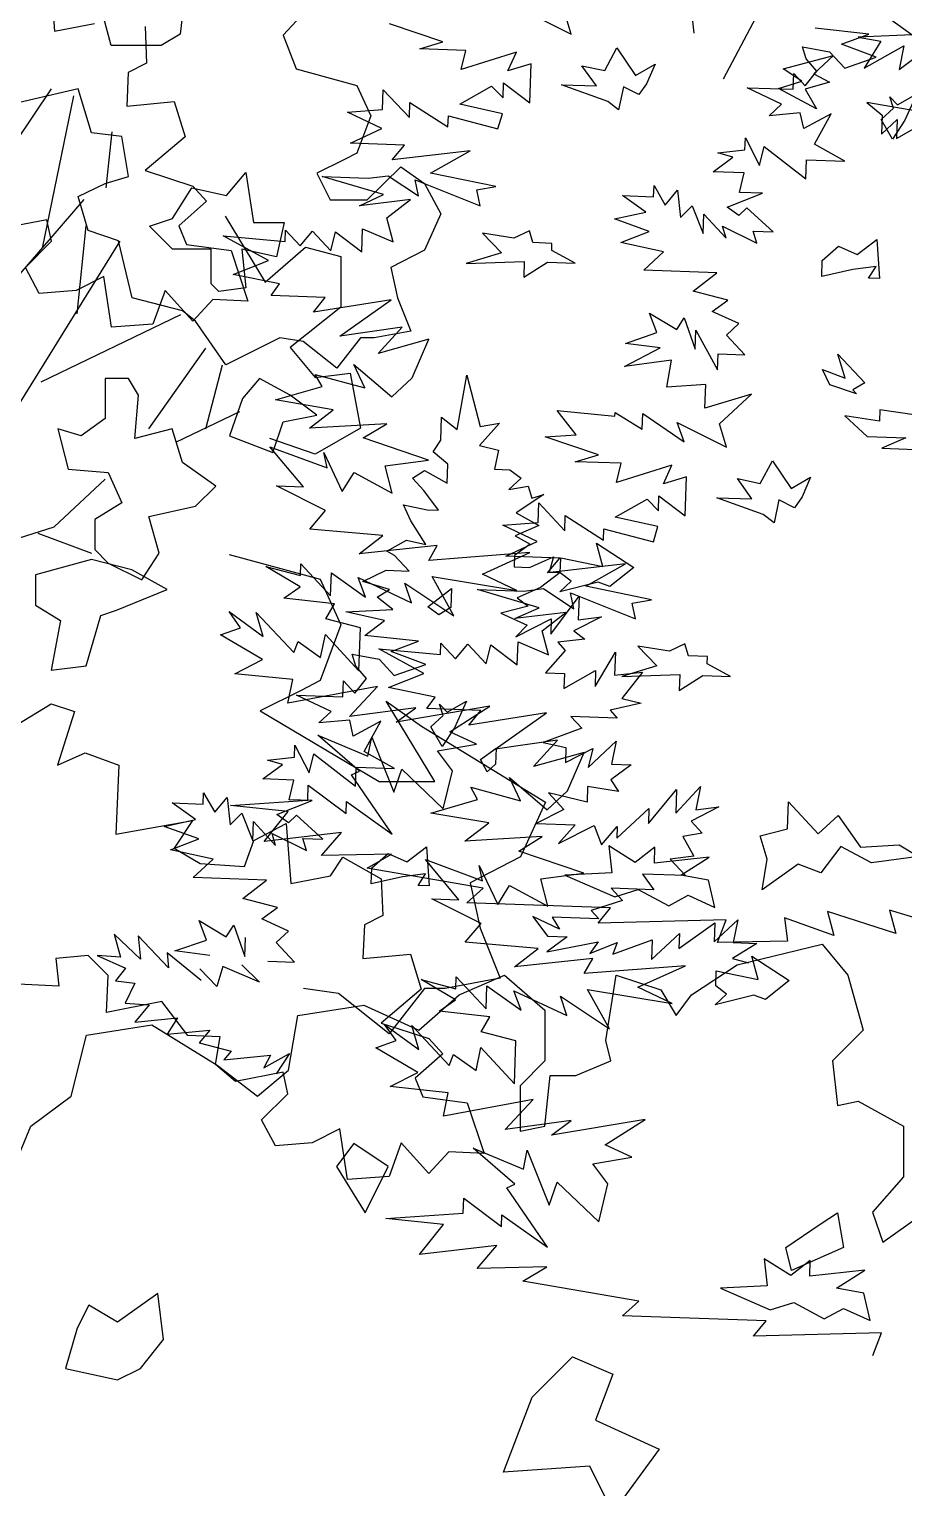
# Model space of a CAD drawing. Header units: inches. Extents: x -11 to 128, y 7 to 56.
# Drawn here: x 39.4204 to 39.6902, y 23.2739 to 23.7239 of the extents above; entities that cross this region are included whole.
import ezdxf

# ---------------------------------------------------------------- set-up
doc = ezdxf.new("R2010")
doc.units = ezdxf.units.IN
doc.header["$MEASUREMENT"] = 0
doc.layers.add('CAY', color=94, linetype='Continuous')
doc.layers.add('CAY-3', color=61, linetype='Continuous')
picture_1 = doc.add_image_def('image1.jpg', size_in_pixel=(1680, 1093))

# ---------------------------------------------------------------- blocks, each defined once
blk = doc.blocks.new('A$C76451831')
at = {"layer": 'CAY'}
for p, q in [((2471.8, 2031.9), (2478.5, 2069.3)), ((2478.5, 2069.3), (2487.7, 2034.1)), ((2460.6, 2024.6), (2461.2, 2040.4)), ((2461.2, 2040.4), (2471.8, 2031.9)), ((2500.9, 2036.3), (2487.3, 2020.9)), ((2487.7, 2034.1), (2500.9, 2036.3)), ((2455.4, 2016.6), (2460.6, 2024.6)), ((2465.5, 2008.1), (2455.4, 2016.6)), ((2487.3, 2020.9), (2500.3, 2017.8)), ((2500.3, 2017.8), (2497.6, 2004.7)), ((2465, 1995), (2465.5, 2008.1)), ((2497.6, 2004.7), (2508, 2004.3)), ((2441.2, 1998.5), (2449.5, 2003.7)), ((2449, 1990.1), (2441.2, 1998.5)), ((2449.5, 2003.7), (2465, 1995)), ((2515.9, 1998.6), (2507.5, 1990.8)), ((2508, 2004.3), (2515.9, 1998.6)), ((2459, 1976.6), (2449, 1990.1)), ((2507.5, 1990.8), (2520.7, 1993)), ((2531.4, 1987.2), (2512.4, 1974.7)), ((2520.7, 1993), (2523.1, 1984.8)), ((2523.1, 1984.8), (2531.4, 1987.2)), ((2435.1, 1980.1), (2451.3, 1976.8)), ((2440.1, 1969.1), (2435.1, 1980.1)), ((2451.3, 1976.8), (2459, 1976.6)), ((2512.4, 1974.7), (2527.9, 1966)), ((2450.4, 1952.9), (2440.1, 1969.1)), ((2527.9, 1966), (2511.8, 1958.9)), ((2423.5, 1948.4), (2437, 1956)), ((2437, 1956), (2450.4, 1952.9)), ((2511.8, 1958.9), (2522, 1953.1)), ((2428.9, 1945.4), (2423.5, 1948.4)), ((2438.9, 1934.7), (2428.9, 1945.4)), ((2511.3, 1945.3), (2511.1, 1937.6)), ((2522, 1953.1), (2511.3, 1945.3)), ((2407, 1927.6), (2423.1, 1935.2)), ((2423.1, 1935.2), (2438.9, 1934.7)), ((2511.1, 1937.6), (2521.5, 1937.2)), ((2521.5, 1937.2), (2538.1, 1944.4)), ((2538.1, 1944.4), (2535, 1934)), ((2425.3, 1922), (2407, 1927.6)), ((2542.7, 1933.8), (2529.2, 1923.4)), ((2535, 1934), (2542.7, 1933.8)), ((2417, 1916.8), (2425.3, 1922)), ((2427.6, 1908.3), (2417, 1916.8)), ((2529.2, 1923.4), (2513.1, 1916.2)), ((2513.1, 1916.2), (2520.6, 1910.5)), ((2536.2, 1891.4), (2555.7, 1917.4)), ((2555.7, 1917.4), (2555.1, 1901.1)), ((2395.4, 1906.7), (2427.6, 1908.3)), ((2421.9, 1900.8), (2395.4, 1906.7)), ((2520.6, 1910.5), (2501.8, 1905.7)), ((2501.8, 1905.7), (2520.1, 1897.4)), ((2408.4, 1890.4), (2421.9, 1900.8)), ((2512.1, 1889.5), (2536.6, 1901.8)), ((2520.1, 1897.4), (2512.1, 1889.5)), ((2536.6, 1901.8), (2536.2, 1891.4)), ((2571.1, 1903.3), (2552.1, 1893.5)), ((2555.1, 1901.1), (2571.1, 1903.3)), ((2445.4, 1886.4), (2408.4, 1890.4)), ((2426.6, 1879.3), (2445.4, 1886.4)), ((2559.6, 1887.8), (2541, 1885.8)), ((2541, 1885.8), (2546.2, 1880.1)), ((2552.1, 1893.5), (2559.6, 1887.8)), ((2402.2, 1869.3), (2399.8, 1877.6)), ((2399.8, 1877.6), (2418.2, 1874.2)), ((2450.3, 1870.4), (2426.6, 1879.3)), ((2546.2, 1880.1), (2532.6, 1864.8)), ((2566.7, 1855.4), (2580.6, 1878.9)), ((2580.6, 1878.9), (2580.1, 1863.1)), ((2409.6, 1860.9), (2402.2, 1869.3)), ((2418.2, 1874.2), (2428.7, 1862.9)), ((2428.7, 1862.9), (2450.3, 1870.4)), ((2532.6, 1864.8), (2545.7, 1864.3)), ((2545.3, 1853.9), (2567, 1866.3)), ((2567, 1866.3), (2566.7, 1855.4)), ((2580.1, 1863.1), (2599.2, 1865.2)), ((2599.2, 1865.2), (2585, 1847.1)), ((2393.3, 1848.3), (2393.7, 1859.2)), ((2393.7, 1859.2), (2401.6, 1850.7)), ((2401.6, 1850.7), (2409.6, 1860.9)), ((2545.7, 1864.3), (2545.3, 1853.9)), ((2361.6, 1849.4), (2393.3, 1848.3)), ((2385.3, 1838.2), (2361.6, 1849.4)), ((2585, 1847.1), (2598.4, 1843.9)), ((2376.8, 1830.3), (2385.3, 1838.2)), ((2581.8, 1833.6), (2550.1, 1834.7)), ((2550.1, 1834.7), (2557.5, 1826.7)), ((2598.4, 1843.9), (2577, 1839.2)), ((2577, 1839.2), (2581.8, 1833.6)), ((2398.2, 1832.3), (2376.8, 1830.3)), ((2400.5, 1821.3), (2398.2, 1832.3)), ((2419.5, 1831.5), (2400.5, 1821.3)), ((2407.9, 1810.6), (2419.5, 1831.5)), ((2557.5, 1826.7), (2530.9, 1816.8)), ((2360.1, 1806.9), (2360.4, 1815)), ((2360.4, 1815), (2370.2, 1796.1)), ((2530.9, 1816.8), (2546.6, 1813.5)), ((2562, 1799.8), (2581.2, 1817.7)), ((2581.2, 1817.7), (2577.9, 1802)), ((2341.5, 1804.8), (2360.1, 1806.9)), ((2351.8, 1801.7), (2341.5, 1804.8)), ((2370.2, 1796.1), (2373.4, 1809.1)), ((2373.4, 1809.1), (2402, 1786.8)), ((2428.8, 1799), (2407.9, 1810.6)), ((2546.6, 1813.5), (2546.3, 1803.1)), ((2546.3, 1803.1), (2565.2, 1812.8)), ((2565.2, 1812.8), (2562, 1799.8)), ((2338.3, 1791.8), (2351.8, 1801.7)), ((2402, 1786.8), (2402.5, 1799.9)), ((2402.5, 1799.9), (2428.8, 1799)), ((2591.5, 1801.5), (2577.6, 1791.1)), ((2577.9, 1802), (2591.5, 1801.5)), ((2359.6, 1791), (2338.3, 1791.8)), ((2356.4, 1777.5), (2359.6, 1791)), ((2561.5, 1786.7), (2561.2, 1775.8)), ((2582.7, 1783.2), (2561.5, 1786.7)), ((2577.6, 1791.1), (2582.7, 1783.2)), ((2603.3, 1761.2), (2622.6, 1784.5)), ((2622.1, 1768.2), (2639, 1786.7)), ((2622.6, 1784.5), (2622.1, 1768.2)), ((2639, 1786.7), (2635.8, 1770.5)), ((2292, 1763.9), (2276.1, 1775.3)), ((2276.1, 1775.3), (2297.4, 1774.6)), ((2297.4, 1774.6), (2297.7, 1782.3)), ((2297.7, 1782.3), (2305.3, 1768.9)), ((2305.3, 1768.9), (2313.9, 1779)), ((2313.9, 1779), (2315.9, 1760.3)), ((2347.9, 1767.4), (2372.2, 1777)), ((2372.2, 1777), (2356.4, 1777.5)), ((2561.2, 1775.8), (2534.7, 1782.2)), ((2534.7, 1782.2), (2545.1, 1770.9)), ((2315.9, 1760.3), (2323.9, 1768.2)), ((2323.9, 1768.2), (2331.4, 1749.4)), ((2355.9, 1761.7), (2347.9, 1767.4)), ((2361.5, 1766.9), (2355.9, 1761.7)), ((2379.5, 1750.4), (2361.5, 1766.9)), ((2545.1, 1770.9), (2526.2, 1761.2)), ((2581.6, 1751.1), (2603.6, 1771.6)), ((2603.6, 1771.6), (2603.3, 1761.2)), ((2651.7, 1772.6), (2632.8, 1762.9)), ((2635.8, 1770.5), (2651.7, 1772.6)), ((2270.6, 1759.2), (2292, 1763.9)), ((2294.3, 1750.7), (2270.6, 1759.2)), ((2331.4, 1749.4), (2331.9, 1762.5)), ((2331.9, 1762.5), (2347.1, 1746.1)), ((2347.1, 1746.1), (2344.7, 1754.4)), ((2344.7, 1754.4), (2368.3, 1742.7)), ((2526.2, 1761.2), (2552.9, 1760.2)), ((2552.9, 1760.2), (2541.6, 1747.5)), ((2541.6, 1747.5), (2566, 1759.8)), ((2566, 1759.8), (2571, 1746.5)), ((2571, 1746.5), (2581.9, 1759.2)), ((2581.9, 1759.2), (2581.6, 1751.1)), ((2640.2, 1754.5), (2627, 1752.2)), ((2632.8, 1762.9), (2640.2, 1754.5)), ((2275, 1743.2), (2294.3, 1750.7)), ((2365.9, 1750.9), (2379.5, 1750.4)), ((2368.3, 1742.7), (2365.9, 1750.9)), ((2627, 1752.2), (2634.6, 1738.8)), ((2304.2, 1736.7), (2275, 1743.2)), ((2290.6, 1724.1), (2304.2, 1736.7)), ((2634.6, 1738.8), (2618.3, 1736.6)), ((2618.3, 1736.6), (2628.7, 1725.4)), ((2340.9, 1722.3), (2290.6, 1724.1)), ((2628.7, 1725.4), (2599.3, 1726.4)), ((2599.3, 1726.4), (2607.1, 1715.7)), ((2324.6, 1709.7), (2340.9, 1722.3)), ((2577.7, 1716.8), (2585.5, 1708.3)), ((2607.1, 1715.7), (2577.7, 1716.8)), ((2348.4, 1703.5), (2324.6, 1709.7)), ((2585.5, 1708.3), (2564, 1701.4)), ((2294.6, 1694.5), (2313.2, 1683.4)), ((2299.6, 1681.1), (2294.6, 1694.5)), ((2337.7, 1695.7), (2348.4, 1703.5)), ((2356, 1687.3), (2337.7, 1695.7)), ((2524, 1697.3), (2533.9, 1683.8)), ((2542.3, 1688.5), (2524, 1697.3)), ((2569.2, 1695.7), (2537.1, 1696.9)), ((2537.1, 1696.9), (2542.3, 1688.5)), ((2564, 1701.4), (2569.2, 1695.7)), ((2648.4, 1679.8), (2664.8, 1695.1)), ((2664.8, 1695.1), (2661.6, 1679.4)), ((2236.3, 1685.2), (2240.6, 1669.3)), ((2254.4, 1667.9), (2236.3, 1685.2)), ((2252.8, 1684.1), (2254.4, 1667.9)), ((2273.6, 1662), (2252.8, 1684.1)), ((2313.2, 1683.4), (2318.5, 1691.4)), ((2318.5, 1691.4), (2325.9, 1669.8)), ((2347.5, 1679.5), (2356, 1687.3)), ((2605.4, 1667.7), (2624.6, 1685.6)), ((2624.3, 1675.2), (2648.9, 1693)), ((2624.6, 1685.6), (2624.3, 1675.2)), ((2648.9, 1693), (2648.4, 1679.8)), ((2278, 1673.7), (2299.6, 1681.1)), ((2325.9, 1669.8), (2326.4, 1682.9)), ((2360.2, 1665.9), (2347.5, 1679.5)), ((2547.5, 1683.4), (2533.6, 1673)), ((2533.6, 1673), (2568.7, 1679.9)), ((2533.9, 1683.8), (2547.5, 1683.4)), ((2568.7, 1679.9), (2563, 1671.9)), ((2563, 1671.9), (2581.8, 1679.4)), ((2578.8, 1671.4), (2605.9, 1681.3)), ((2581.8, 1679.4), (2578.8, 1671.4)), ((2605.9, 1681.3), (2605.4, 1667.7)), ((2677.9, 1678.8), (2661.2, 1668.5)), ((2661.6, 1679.4), (2677.9, 1678.8)), ((2664.3, 1664.1), (2722.6, 1678.3)), ((2722.6, 1678.3), (2740.3, 1657)), ((2224.6, 1670.4), (2244.1, 1661.9)), ((2240.6, 1669.3), (2224.6, 1670.4)), ((2272.6, 1672.4), (2273.6, 1662)), ((2295.9, 1653.3), (2272.6, 1672.4)), ((2301.9, 1670.6), (2278, 1673.7)), ((2323.9, 1664.2), (2336, 1652.2)), ((2341.7, 1666.5), (2360.2, 1665.9)), ((2633, 1643.5), (2664.3, 1664.1)), ((2661.2, 1668.5), (2672, 1665.4)), ((2244.1, 1661.9), (2237.2, 1653)), ((2306.7, 1649.3), (2295.1, 1661.4)), ((2310.8, 1662.9), (2306.7, 1649.3)), ((2336, 1652.2), (2310.8, 1662.9)), ((2473.2, 1643.5), (2504.5, 1657)), ((2504.5, 1657), (2532.2, 1632.9)), ((2574, 1612.2), (2581.1, 1657)), ((2581.1, 1657), (2611.8, 1647)), ((2740.3, 1657), (2750.9, 1619.3)), ((2237.2, 1653), (2250.5, 1651.6)), ((2250.5, 1651.6), (2243.7, 1637.7)), ((2611.8, 1647), (2622.4, 1629.3)), ((2243.7, 1637.7), (2260.2, 1636.6)), ((2260.2, 1636.6), (2250.4, 1624.7)), ((2362.4, 1629.3), (2407.8, 1636.4)), ((2407.8, 1636.4), (2445.5, 1619.3)), ((2445.5, 1619.3), (2473.2, 1643.5)), ((2622.4, 1629.3), (2633, 1643.5)), ((2250.4, 1624.7), (2279.7, 1627.6)), ((2279.7, 1627.6), (2272.6, 1616.4)), ((2355.9, 1591.6), (2362.4, 1629.3)), ((2532.2, 1632.9), (2532.2, 1598.1)), ((2206.7, 1573.9), (2217.3, 1615.8)), ((2217.3, 1615.8), (2262.1, 1622.8)), ((2262.1, 1622.8), (2306.9, 1595.1)), ((2272.6, 1616.4), (2301.9, 1619.3)), ((2301.9, 1619.3), (2294.6, 1610.4)), ((2750.9, 1619.3), (2729.7, 1598.1)), ((2294.6, 1610.4), (2316.5, 1604.8)), ((2316.5, 1604.8), (2311.6, 1598.8)), ((2577.6, 1598.1), (2574, 1612.2)), ((2306.9, 1595.1), (2334.7, 1573.9)), ((2311.6, 1598.8), (2343.6, 1601.9)), ((2339, 1593.3), (2356.7, 1603.2)), ((2343.6, 1601.9), (2339, 1593.3)), ((2356.7, 1603.2), (2347.6, 1589.1)), ((2532.2, 1598.1), (2515.1, 1580.9)), ((2553.4, 1588), (2577.6, 1598.1)), ((2729.7, 1598.1), (2733.2, 1567.4)), ((2334.7, 1573.9), (2355.9, 1591.6)), ((2532.2, 1553.2), (2535.7, 1588)), ((2535.7, 1588), (2553.4, 1588)), ((2179, 1553.2), (2206.7, 1573.9)), ((2515.1, 1580.9), (2515.1, 1549.7)), ((2733.2, 1567.4), (2747.4, 1570.3)), ((2747.4, 1570.3), (2778.6, 1553.2)), ((2171.9, 1536.1), (2179, 1553.2)), ((2515.1, 1549.7), (2532.2, 1553.2)), ((2778.6, 1553.2), (2778.6, 1518.4)), ((2764.5, 1473.6), (2857.6, 1539.7)), ((2778.6, 1518.4), (2757.4, 1494.2)), ((2757.4, 1494.2), (2764.5, 1473.6)), ((5019.2, 937.2), (4991.7, 907.3)), ((5394.2, 908.1), (5357.2, 912.1)), ((4991.7, 907.3), (5000.7, 884.1)), ((5375.4, 901.1), (5394.2, 908.1)), ((5351, 891), (5348.6, 899.3)), ((5348.6, 899.3), (5367.1, 895.9)), ((5367.1, 895.9), (5377.5, 884.7)), ((5399.1, 892.1), (5375.4, 901.1)), ((5377.5, 884.7), (5399.1, 892.1)), ((5000.7, 884.1), (5042.4, 872.7)), ((5350.4, 872.5), (5358.4, 882.6)), ((5358.4, 882.6), (5351, 891)), ((5042.4, 872.7), (5051.8, 851.9)), ((5342.1, 870.1), (5342.5, 880.9)), ((5342.5, 880.9), (5350.4, 872.5)), ((4781, 794.5), (4832.5, 870.4)), ((4850.9, 870.4), (4799.8, 858.6)), ((4826.2, 761), (4847.8, 865.6)), ((4860, 840.1), (4850.9, 870.4)), ((5310.5, 871.2), (5342.1, 870.1)), ((5334.1, 859.9), (5310.5, 871.2)), ((5325.6, 852), (5334.1, 859.9)), ((5347, 854), (5325.6, 852)), ((5349.4, 843.1), (5347, 854)), ((5368.3, 853.3), (5349.4, 843.1)), ((5356.7, 832.4), (5368.3, 853.3)), ((5051.8, 851.9), (5042.4, 826.3)), ((4880.8, 837.7), (4860, 840.1)), ((4870.1, 802.5), (4874.1, 840.9)), ((4885.5, 810.2), (4880.8, 837.7)), ((5309, 828.6), (5309.3, 836.7)), ((5309.3, 836.7), (5319, 817.8)), ((5377.6, 820.8), (5356.7, 832.4)), ((5042.4, 826.3), (5033.3, 821.6)), ((5287.1, 813.5), (5300.6, 823.4)), ((5290.3, 826.5), (5309, 828.6)), ((5300.6, 823.4), (5290.3, 826.5)), ((5319, 817.8), (5322.2, 830.9)), ((5322.2, 830.9), (5350.9, 808.5)), ((5033.3, 821.6), (5014.8, 812.5)), ((5014.8, 812.5), (5023.9, 794.1)), ((5049.4, 794.1), (5072.6, 816.9)), ((5072.6, 816.9), (5088.7, 805.5)), ((5308.4, 812.7), (5287.1, 813.5)), ((5305.2, 799.3), (5308.4, 812.7)), ((5350.9, 808.5), (5351.3, 821.7)), ((5351.3, 821.7), (5377.6, 820.8)), ((4850.9, 796.4), (4869.4, 805.5)), ((4869.4, 805.5), (4885.5, 810.2)), ((5088.7, 805.5), (5100.1, 784.6)), ((5246.2, 796.3), (5246.5, 804)), ((5246.5, 804), (5254.2, 790.6)), ((4794.3, 724.1), (4854.9, 794.5)), ((4857.6, 773.2), (4850.9, 796.4)), ((5023.9, 794.1), (5049.4, 794.1)), ((5240.9, 785.6), (5224.9, 797.1)), ((5224.9, 797.1), (5246.2, 796.3)), ((5254.2, 790.6), (5262.7, 800.7)), ((5262.7, 800.7), (5264.7, 782.1)), ((5296.7, 789.1), (5321.1, 798.7)), ((5321.1, 798.7), (5305.2, 799.3)), ((4951.7, 782.9), (4979.4, 737.5)), ((5100.1, 784.6), (5088.7, 759.5)), ((5219.4, 781), (5240.9, 785.6)), ((5264.7, 782.1), (5272.7, 790)), ((5272.7, 790), (5280.2, 771.1)), ((5280.2, 771.1), (5280.7, 784.3)), ((5280.7, 784.3), (5296, 767.8)), ((5304.7, 783.4), (5296.7, 789.1)), ((5310.3, 788.7), (5304.7, 783.4)), ((5328.3, 772.2), (5310.3, 788.7)), ((4850.1, 715.8), (4856.4, 776.4)), ((4878.5, 766.1), (4857.6, 773.2)), ((5243.1, 772.4), (5219.4, 781)), ((5223.8, 764.9), (5243.1, 772.4)), ((5296, 767.8), (5293.5, 776.1)), ((5293.5, 776.1), (5317.1, 764.4)), ((5314.7, 772.6), (5328.3, 772.2)), ((5317.1, 764.4), (5314.7, 772.6)), ((4778.7, 602.9), (4879.6, 765.8)), ((4887.9, 726.8), (4878.5, 766.1)), ((5253, 758.5), (5223.8, 764.9)), ((4979.4, 737.5), (5007.1, 761.7)), ((5007.1, 761.7), (5031.3, 755.2)), ((5031.3, 755.2), (5031.3, 720.4)), ((5088.7, 759.5), (5065.6, 747.7)), ((5239.5, 745.8), (5253, 758.5)), ((5065.6, 747.7), (5070.3, 726.8)), ((5289.7, 744), (5239.5, 745.8)), ((5273.4, 731.5), (5289.7, 744)), ((4922.5, 717.8), (4887.9, 726.8)), ((5070.3, 726.8), (5079.3, 704)), ((5297.2, 725.2), (5273.4, 731.5)), ((5286.5, 717.4), (5297.2, 725.2)), ((4825.4, 669), (4921.3, 715.4)), ((4931.5, 710.7), (4922.5, 717.8)), ((5031.3, 720.4), (4996.5, 692.7)), ((5248.4, 702.9), (5243.4, 716.2)), ((5243.4, 716.2), (5262.1, 705.1)), ((5262.1, 705.1), (5267.3, 713.1)), ((5267.3, 713.1), (5274.7, 691.5)), ((5304.8, 709.1), (5286.5, 717.4)), ((4952.3, 680.8), (4931.5, 710.7)), ((5079.3, 704), (5054.2, 699.3)), ((5226.8, 695.5), (5248.4, 702.9)), ((5274.7, 691.5), (5275.2, 704.7)), ((5275.2, 704.7), (5290.1, 677.4)), ((5296.4, 701.2), (5304.8, 709.1)), ((4899.3, 636.8), (4938.6, 692.2)), ((4989.3, 699.3), (4952.3, 680.8)), ((5005.4, 696.9), (4989.3, 699.3)), ((4996.5, 692.7), (5013.6, 672)), ((5028.6, 678.5), (5005.4, 696.9)), ((5044.7, 699.3), (5028.6, 678.5)), ((5054.2, 699.3), (5044.7, 699.3)), ((5226.3, 679.6), (5250.7, 692.4)), ((5250.7, 692.4), (5226.8, 695.5)), ((5309, 687.6), (5296.4, 701.2)), ((5258.6, 683.9), (5226.3, 679.6)), ((5255.2, 665.5), (5258.6, 683.9)), ((5290.1, 677.4), (5290.5, 688.3)), ((5290.5, 688.3), (5309, 687.6)), ((4938.6, 636.8), (4950, 680.8)), ((5013.6, 672), (5037.8, 675)), ((5037.8, 675), (5044.9, 637.2)), ((5282, 667.2), (5255.2, 665.5)), ((5281.5, 650.9), (5282, 667.2)), ((5313.5, 660.7), (5281.5, 650.9)), ((5291.5, 640.2), (5313.5, 660.7)), ((4917.8, 627.7), (4961.8, 648.6)), ((5179.9, 649.5), (5219.6, 645.4)), ((5192.9, 632.7), (5179.9, 649.5)), ((5219.6, 645.4), (5219.7, 648.1)), ((5219.7, 648.1), (5238.4, 636.6)), ((5238.4, 636.6), (5238.7, 647.4)), ((5238.7, 647.4), (5267.1, 627.9)), ((5044.9, 637.2), (5013.6, 619.5)), ((5171.6, 631.2), (5192.9, 632.7)), ((5262.5, 641.2), (5296.4, 624.1)), ((5267.1, 627.9), (5262.5, 641.2)), ((5296.4, 624.1), (5291.5, 640.2)), ((5013.6, 619.5), (4982.4, 630.1)), ((5208.3, 619), (5171.6, 631.2)), ((5192.3, 614.2), (5208.3, 619)), ((5224, 613.1), (5192.3, 614.2)), ((5220.8, 600), (5224, 613.1)), ((5258.8, 611.8), (5220.8, 600)), ((5252.9, 598.9), (5258.8, 611.8)), ((4834.4, 569.5), (4869.4, 602.2)), ((5268.9, 603.8), (5252.9, 598.9)), ((5268, 577.1), (5268.9, 603.8)), ((5166.8, 572.4), (5167.3, 586)), ((5167.3, 586), (5185.2, 566.8)), ((5219.9, 576), (5241.7, 588.4)), ((5241.7, 588.4), (5249.5, 580.4)), ((5249.5, 580.4), (5249.9, 590.8)), ((5249.9, 590.8), (5268, 577.1)), ((5142.7, 570.6), (5166.8, 572.4)), ((5185.2, 566.8), (5185.5, 577.2)), ((5185.5, 577.2), (5211.7, 560.4)), ((5249.2, 569.6), (5219.9, 576)), ((4789.6, 555.4), (4834.4, 569.5)), ((4823, 565.2), (4860, 551.4)), ((5166.3, 559.3), (5142.7, 570.6)), ((5211.7, 560.4), (5212, 568.1)), ((5212, 568.1), (5246.1, 559.2)), ((5246.1, 559.2), (5249.2, 569.6)), ((5144.7, 549.2), (5166.3, 559.3)), ((5181.8, 547.9), (5144.7, 549.2)), ((5173.3, 537.8), (5181.8, 547.9)), ((5227, 544), (5173.3, 537.8)), ((5199.7, 528.7), (5227, 544)), ((5125.3, 526.3), (5157, 525.2)), ((5167.5, 513.9), (5125.3, 526.3)), ((5157, 525.2), (5170.6, 527)), ((5170.6, 527), (5191.5, 513.1)), ((5189.1, 524.1), (5233.8, 506.2)), ((5191.5, 513.1), (5189.1, 524.1)), ((5244.7, 519.4), (5199.7, 528.7)), ((5150.9, 506.4), (5167.5, 513.9)), ((5231.5, 517.1), (5244.7, 519.4)), ((5233.8, 506.2), (5231.5, 517.1)), ((5185.9, 510.6), (5150.9, 506.4)), ((5169.6, 498), (5185.9, 510.6)), ((5174, 481.5), (5169.6, 498)), ((5057.3, 485.6), (5099.7, 481.8)), ((5088.4, 468.6), (5057.3, 485.6)), ((5099.7, 481.8), (5100, 489.5)), ((5100, 489.5), (5110.1, 478.8)), ((5110.1, 478.8), (5118.6, 488.9)), ((5118.6, 488.9), (5131.2, 475.3)), ((5131.2, 475.3), (5134.4, 488.3)), ((5134.4, 488.3), (5152.5, 474.6)), ((5152.5, 474.6), (5153.1, 490.4)), ((5153.1, 490.4), (5174, 481.5)), ((5064.1, 459.1), (5088.4, 468.6)), ((5096, 452.5), (5064.1, 459.1)), ((5090.3, 444.6), (5096, 452.5)), ((5062.5, 449.6), (5086.7, 432.5)), ((5127.4, 443.3), (5090.3, 444.6)), ((5119.3, 433.1), (5127.4, 443.3)), ((5172.7, 441.7), (5119.3, 433.1)), ((5137.3, 416.6), (5172.7, 441.7)), ((5180.2, 422.8), (5137.3, 416.6)), ((5163.7, 404.8), (5180.2, 422.8)), ((5198.4, 414.5), (5163.7, 404.8)), ((5187.1, 388.1), (5198.4, 414.5)), ((5154.7, 381.1), (5147.1, 397.2)), ((5147.1, 397.2), (5173, 375)), ((5093.2, 372.8), (5125.3, 382.1)), ((5120.6, 390.5), (5154.7, 381.1)), ((5125.3, 382.1), (5120.6, 390.5)), ((5173, 375), (5187.1, 388.1)), ((5132.9, 366), (5093.2, 372.8)), ((5171.9, 380.3), (5154.8, 342.6)), ((5116.6, 353.4), (5132.9, 366)), ((5169.7, 356.6), (5116.6, 353.4)), ((5153.5, 346.7), (5169.7, 356.6)), ((5154.8, 342.6), (5120.1, 324.9)), ((5198.3, 331.5), (5153.5, 346.7)), ((5112.4, 313.2), (5089.4, 340.8)), ((5089.4, 340.8), (5128.7, 326.2)), ((5126.4, 336.8), (5139.1, 310)), ((5128.7, 326.2), (5126.4, 336.8)), ((5168.7, 327.6), (5198.3, 331.5)), ((5120.1, 324.9), (5127.1, 293.6)), ((5139.1, 310), (5147.2, 322.9)), ((5147.2, 322.9), (5173.5, 308.8)), ((5173.5, 308.8), (5168.7, 327.6)), ((5093.9, 313.9), (5112.4, 313.2)), ((5127.7, 296.8), (5093.9, 313.9)), ((5116.8, 284), (5127.7, 296.8)), ((5127.1, 293.6), (5140.7, 259.4)), ((5167, 279.6), (5116.8, 284)), ((5150.7, 267), (5167, 279.6)), ((5204.4, 272.8), (5150.7, 267)), ((5198.6, 262.6), (5204.4, 272.8)), ((5268.1, 267.9), (5198.6, 262.6)), ((5235.4, 253.2), (5268.1, 267.9)), ((5029.8, 248.8), (5005.7, 252.3)), ((5088.8, 252.3), (5064.6, 221)), ((5110, 244.4), (5086.5, 258.4)), ((5086.5, 258.4), (5110.3, 252.1)), ((5103, 252.3), (5088.8, 252.3)), ((5140.7, 259.4), (5103, 252.3)), ((5110.3, 252.1), (5110.6, 260.2)), ((5110.6, 260.2), (5131.1, 238.2)), ((5131.1, 238.2), (5131.7, 254.1)), ((5131.7, 254.1), (5155.1, 237.4)), ((5155.1, 237.4), (5150.1, 250.7)), ((5150.1, 250.7), (5186.7, 233.6)), ((5200.9, 251.6), (5259, 241.9)), ((5215.8, 224.4), (5200.9, 251.6)), ((5259, 241.9), (5235.4, 253.2)), ((5064.6, 221), (5029.8, 248.8)), ((5098.9, 236.6), (5110, 244.4)), ((5186.7, 233.6), (5182.2, 246.9)), ((5182.2, 246.9), (5215.8, 224.4)), ((5133.6, 232.7), (5098.9, 236.6)), ((5127.8, 222.5), (5133.6, 232.7)), ((5069.2, 216.4), (5061.4, 227.5)), ((5061.4, 227.5), (5084.8, 210.4)), ((5080, 226.9), (5105.7, 199.2)), ((5084.8, 210.4), (5080, 226.9)), ((5151.6, 216.2), (5127.8, 222.5)), ((5055.4, 211.4), (5069.2, 216.4)), ((5084.3, 194.5), (5055.4, 211.4)), ((5124.2, 195.8), (5127.5, 211.6)), ((5127.5, 211.6), (5150.6, 186.8)), ((5150.6, 186.8), (5151.6, 216.2)), ((5105.7, 199.2), (5108.7, 206.8)), ((5108.7, 206.8), (5124.2, 195.8)), ((5065.3, 184.8), (5084.3, 194.5)), ((5105.1, 180.6), (5065.3, 184.8)), ((5101.8, 164.4), (5105.1, 180.6)), ((5163.4, 175.9), (5101.8, 164.4)), ((5144.1, 155.3), (5163.4, 175.9)), ((5189.6, 161.4), (5144.1, 155.3)), ((5240.4, 162.3), (5176.1, 151.4)), ((5176.1, 151.4), (5189.6, 161.4)), ((5213, 144.7), (5240.4, 162.3)), ((5150.9, 117.8), (5122.3, 142.4)), ((5122.3, 142.4), (5156.7, 128.1)), ((5156.7, 128.1), (5159.4, 141.1)), ((5159.4, 141.1), (5174.4, 103.4)), ((5231.3, 136.3), (5213, 144.7)), ((5204.4, 131.8), (5231.3, 136.3)), ((5214.8, 117.9), (5204.4, 131.8)), ((5145.4, 115.3), (5150.9, 117.8)), ((5173.4, 74.4), (5145.4, 115.3)), ((5174.4, 103.4), (5180, 119.1)), ((5180, 119.1), (5208.5, 91.8)), ((5208.5, 91.8), (5214.8, 117.9)), ((5115.3, 97.8), (5115.7, 108.2)), ((5115.7, 108.2), (5141.7, 88.7)), ((5062.2, 94.2), (5115.3, 97.8)), ((5101.9, 90.1), (5062.2, 94.2)), ((5141.7, 88.7), (5142, 96.8)), ((5142, 96.8), (5173.4, 74.4)), ((5085.3, 69.4), (5101.9, 90.1)), ((5138.6, 75.7), (5085.3, 69.4)), ((5124.9, 59.8), (5138.6, 75.7)), ((5172.9, 60.9), (5124.9, 59.8)), ((5156.3, 51), (5172.9, 60.9)), ((5236, 37.4), (5156.3, 51)), ((5224.8, 27.3), (5236, 37.4)), ((5323.5, 23.9), (5224.8, 27.3)), ((5314.9, 13.3), (5323.5, 23.9)), ((5402.9, 15.7), (5314.9, 13.3)), ((5396.9, 0), (5402.9, 15.7))]:
    blk.add_line(p, q, dxfattribs=at)
for points in [[(2451.7, 1910.2), (2468, 1922.8), (2467.5, 1909.6), (2459.2, 1904.5)], [(2453.8, 1827.6), (2462.2, 1835.5), (2459.8, 1843.3), (2465, 1837.6), (2478.4, 1845.3), (2470.1, 1827), (2461.5, 1814.2)], [(2452.7, 1718.4), (2445, 1718.7), (2450.2, 1726.6), (2434.3, 1724.5), (2412.8, 1719.8), (2413.2, 1730.7), (2424.4, 1740.7), (2437.4, 1734.8), (2450.9, 1745.2)], [(2424.5, 1525.4), (2400.8, 1541.2), (2388.9, 1525.4), (2408.7, 1493.7)], [(2721.4, 1485.8), (2733.3, 1493.7), (2737.3, 1469.9), (2701.6, 1454.1), (2697.7, 1469.9)], [(2270.1, 1406.6), (2266.2, 1438.3), (2238.4, 1418.5), (2218.7, 1430.3), (2210.7, 1414.5), (2202.8, 1386.8), (2238.4, 1378.9), (2254.3, 1386.8)], [(2523.5, 1367), (2551.2, 1394.7), (2578.9, 1382.8), (2567, 1351.1), (2610.6, 1331.3), (2578.9, 1287.8), (2563.1, 1319.5), (2503.7, 1315.5)], [(4865.6, 929.2), (4870.9, 953), (4905.2, 945.1), (4910.4, 963.5), (4907.8, 982), (4923.6, 987.3), (4947.4, 979.4), (4939.5, 942.4), (4923.6, 931.9), (4921, 908.1), (4907.8, 900.2), (4873.5, 900.2)], [(5402.6, 849.4), (5411, 857.2), (5408.6, 865), (5413.8, 859.4), (5427.2, 867.1), (5418.9, 848.8), (5410.3, 835.9)], [(4915.7, 781.4), (4928.9, 802.5), (4952.7, 797.2), (4965.9, 813), (4971.2, 778.7), (4992.3, 778.7), (4987, 755), (4963.2, 760.2), (4965.9, 733.8), (4947.4, 731.2), (4942.1, 736.5), (4942.1, 760.2), (4915.7, 760.2), (4899.9, 776.1)], [(5401.5, 740.1), (5393.8, 740.4), (5399.1, 748.4), (5383.1, 746.2), (5361.7, 741.5), (5362, 752.4), (5373.3, 762.4), (5386.2, 756.5), (5399.7, 766.9)], [(1364.6, 698.7), (1332.9, 710.2), (1356.9, 709.4), (1346.9, 723.3), (1362.7, 720.1), (1370.9, 735.6), (1383.8, 716.6), (1397.3, 724.3), (1391.3, 710.9), (1386.1, 703.4), (1375.4, 708.7), (1372.1, 693)], [(1485.1, 721.2), (1519.8, 730.4), (1506.2, 717.8), (1516.9, 712), (1500.4, 707.1), (1508.1, 693.7), (1481.9, 707.7), (1497.9, 712.6)], [(5385.6, 660.9), (5367.2, 667), (5362.2, 677.6), (5377.8, 671.6), (5372.9, 688.1), (5391.3, 668.4), (5383, 663.7)], [(4892.2, 660), (4885.5, 671.4), (4869.4, 671.4), (4869.4, 643.8), (4852.9, 632), (4836.8, 636.8), (4843.9, 609.2), (4871.4, 606.9), (4880.8, 586), (4862.3, 574.6), (4862.3, 553.8), (4871.4, 544.4), (4894.6, 533), (4906.4, 551.4), (4899.3, 576.6), (4931.5, 583.7), (4945.3, 597.4), (4922.5, 613.6), (4915.4, 636.8), (4889.8, 630.1)], [(4975.5, 671.4), (4963.7, 657.6), (4954.7, 632), (4984.6, 620.6), (4991.7, 641.5), (5014.8, 646.2), (4996.4, 660)], [(5321.5, 577.9), (5289.7, 589.5), (5313.7, 588.6), (5303.8, 602.6), (5319.5, 599.3), (5327.8, 614.9), (5340.7, 595.8), (5354.1, 603.5), (5348.2, 590.1), (5343, 582.6), (5332.3, 588), (5329, 572.2)], [(1313.2, 601.7), (1310.8, 609.9), (1300.2, 604.8), (1278.6, 608.3), (1291.7, 594.7), (1267.4, 587.4), (1307.3, 588.7), (1306.9, 577.9), (1323.2, 588.2), (1342.2, 587.5), (1326.2, 596.2), (1326.3, 601.2)], [(1603.8, 461), (1606.8, 469), (1585.8, 477.9), (1589, 493.7), (1575.1, 483.3), (1551.6, 486.8), (1551.4, 479.1), (1527.5, 482.7), (1542.8, 468.5), (1569.5, 467.6), (1553, 460.5), (1587.8, 459.2), (1606, 447.7)], [(5270.1, 480.9), (5267.7, 489.1), (5257.1, 484.1), (5235.4, 487.5), (5248.5, 473.9), (5224.3, 466.6), (5264.2, 467.9), (5263.8, 457.1), (5280, 467.4), (5299.1, 466.7), (5283, 475.4), (5283.2, 480.4)], [(1332, 374.8), (1332.4, 385.2), (1361.2, 379.2), (1356.8, 395.2), (1382.5, 378.5), (1366.1, 365.4), (1358.1, 368.4), (1331.6, 361.7), (1339.5, 369.1)], [(1037.6, 376.9), (1009.9, 384), (971.5, 373.4), (971.5, 352.7), (988.6, 342.1), (982.2, 307.9), (1006.3, 310.8), (1016.4, 345.6), (1027, 349.2), (1061.8, 363.3)], [(5288.9, 254), (5289.3, 264.4), (5318.1, 258.4), (5313.6, 274.5), (5339.3, 257.7), (5323, 244.7), (5315, 247.7), (5288.4, 240.9), (5296.4, 248.3)], [(1474.2, 178.1), (1469.4, 194.1), (1488.1, 198.9), (1488.8, 217.4), (1509.3, 195.4), (1522.9, 208.1), (1538.4, 186.2), (1564.8, 188), (1578.1, 179.9), (1545.8, 175.6), (1524.8, 186.7), (1511.1, 168.6), (1495.4, 174.6), (1470.8, 156.9)], [(1438.2, 144.9), (1433.9, 163.6), (1414.9, 167), (1434.4, 179.5), (1396.7, 175.3), (1397, 186.2), (1383.5, 175.8), (1365.4, 187.3), (1367.4, 168.6), (1335.2, 167), (1369.6, 152.2), (1385.6, 157.1), (1406.5, 146), (1419.9, 153.2)], [(5395.1, 24.1), (5390.7, 42.8), (5371.8, 46.2), (5391.3, 58.7), (5353.5, 54.6), (5353.9, 65.4), (5340.4, 55), (5322.2, 66.5), (5324.3, 47.9), (5292.1, 46.3), (5326.4, 31.5), (5342.5, 36.4), (5363.4, 25.2), (5376.8, 32.4)]]:
    blk.add_lwpolyline(points, close=True, dxfattribs=at)
for points in [[(2492.6, 1796.8), (2487.9, 1805.1), (2498.6, 1812.9), (2498.2, 1802), (2492.6, 1796.8)], [(1305.7, 761.9), (1339.5, 744.9), (1334.6, 760.9)], [(1590, 754.7), (1558.3, 755.8), (1573.8, 744.4), (1536.6, 743), (1552.3, 740.2), (1540.8, 721.6), (1568.1, 736.9), (1564.8, 720.7), (1592.2, 741.1)], [(1582.3, 691.1), (1542.7, 697.9), (1553.3, 689.4), (1552.8, 676.3), (1563.6, 686.3), (1563.1, 673.2), (1584.9, 685.6)], [(1597.7, 131.1), (1558.2, 142.9), (1562.6, 126.9), (1515.6, 142.2), (1520, 125.7), (1486, 137.8), (1488.1, 121.8), (1440.1, 120.8), (1446.1, 136.4), (1358.1, 134.1), (1366.6, 144.6), (1267.9, 148.1), (1279.1, 158.1), (1199.4, 171.8), (1216.1, 181.6), (1168, 180.6), (1181.7, 196.4), (1128.5, 190.1), (1145, 210.9), (1105.3, 215), (1158.5, 218.6), (1158.8, 229), (1184.9, 209.5), (1185.2, 217.6), (1216.5, 195.2), (1188.5, 236.1), (1194, 238.6), (1165.5, 263.2), (1199.8, 248.8), (1202.6, 261.9), (1217.6, 224.2), (1223.1, 239.9), (1251.6, 212.6), (1257.9, 238.7), (1247.6, 252.6), (1274.4, 257.1), (1256.2, 265.5), (1283.5, 283.1), (1219.2, 272.2), (1232.7, 282.1), (1187.2, 276), (1206.5, 296.7), (1144.9, 285.2), (1148.2, 301.4), (1108.5, 305.5), (1127.4, 315.3), (1098.5, 332.2), (1112.3, 337.1), (1104.5, 348.3), (1127.9, 331.1), (1123.1, 347.6), (1148.9, 320), (1151.8, 327.6), (1167.3, 316.6), (1170.6, 332.4), (1193.7, 307.5), (1194.8, 337), (1171, 343.2), (1176.8, 353.5), (1142, 357.4), (1153.2, 365.2), (1129.6, 379.1), (1153.4, 372.9), (1153.7, 381), (1174.2, 359), (1174.8, 374.8), (1198.2, 358.2), (1193.2, 371.5), (1229.8, 354.3), (1225.3, 367.6), (1258.9, 345.2), (1244, 372.4), (1302.2, 362.7), (1278.5, 373.9), (1311.2, 388.7), (1241.7, 383.4), (1247.5, 393.6), (1193.8, 387.8), (1210.1, 400.4), (1160, 404.8), (1170.8, 417.6), (1137, 434.6), (1155.6, 434), (1132.5, 461.5), (1171.9, 447), (1169.5, 457.5), (1182.2, 430.8), (1190.3, 443.7), (1216.6, 429.6), (1211.8, 448.3), (1241.4, 452.3), (1196.6, 467.5), (1212.8, 477.3), (1159.7, 474.2), (1176, 486.8), (1136.3, 493.6), (1168.4, 502.9), (1163.7, 511.2), (1197.8, 501.9), (1190.2, 518), (1216.2, 495.8), (1230.2, 508.9), (1241.6, 535.3), (1206.8, 525.6), (1223.3, 543.6), (1180.5, 537.4), (1215.8, 562.4), (1162.5, 553.9), (1170.5, 564), (1133.4, 565.3), (1139.1, 573.3), (1107.2, 579.8), (1131.5, 589.4), (1100.4, 606.4), (1142.9, 602.6), (1143.1, 610.3), (1153.2, 599.5), (1161.7, 609.7), (1174.4, 596.1), (1177.5, 609.1), (1195.6, 595.3), (1196.2, 611.2), (1217.2, 602.3), (1212.8, 618.8), (1229.1, 631.3), (1194, 627.1), (1210.6, 634.7), (1168.4, 647.1), (1200.1, 646), (1213.8, 647.7), (1234.6, 633.9), (1232.3, 644.8), (1276.9, 627), (1274.6, 637.9), (1287.8, 640.2), (1242.8, 649.4), (1270.1, 664.8), (1216.4, 658.5), (1224.9, 668.7), (1187.8, 670), (1209.5, 680.1), (1185.8, 691.3), (1209.9, 693.2), (1210.4, 706.8), (1228.3, 687.6), (1228.7, 698), (1254.8, 681.2), (1255.1, 688.9), (1289.2, 680), (1292.3, 690.3), (1263.1, 696.8), (1284.8, 709.2), (1292.7, 701.2), (1293, 711.6), (1311.1, 697.8), (1312.1, 724.6), (1296, 719.7), (1301.9, 732.6), (1263.9, 720.8), (1267.1, 733.8), (1235.4, 734.9), (1251.4, 739.8), (1214.7, 752)], [(5254.8, 1037.3), (5265.4, 984.5), (5273.8, 908.6)], [(5338.2, 995.1), (5322.3, 930.7), (5293.9, 877)], [(981.4, 788.3), (984.5, 747.1), (1012, 752.4)], [(1046.8, 750.3), (1047.8, 725), (1035.2, 718.7), (1034.1, 695.5), (1066.8, 698.6), (1074.2, 674.4), (1046.8, 651.2), (1079.5, 640.6), (1089, 630.1), (1070, 613.2), (1075.2, 600.5), (1105.8, 596.3), (1117.4, 561.5), (1093.2, 562.6), (1079.5, 547.8), (1060.5, 568.9), (1052, 545.7), (1023.6, 543.6), (1018.3, 578.4), (999.3, 568.9), (974, 566.8), (964.5, 584.7), (982.4, 602.7), (979.3, 617.4), (946.6, 611.1)]]:
    blk.add_lwpolyline(points, dxfattribs=at)
at = {"layer": 'CAY-3'}
for p, q in [((4954.6, 550.5), (5017.1, 533.4)), ((5017.1, 533.4), (5031.3, 502.1)), ((5031.3, 502.1), (5017.1, 463.8)), ((5017.1, 463.8), (5003.6, 456.7)), ((5003.6, 456.7), (4975.9, 443.1)), ((4975.9, 443.1), (5057.6, 394.5)), ((5095.9, 394.5), (5062.5, 449.6)), ((5086.7, 432.5), (5171.9, 380.3)), ((5057.6, 394.5), (5095.9, 394.5))]:
    blk.add_line(p, q, dxfattribs=at)
blk.add_lwpolyline([(4808.1, 433.1), (4832.3, 447.8), (4848.2, 442.6), (4836.6, 405.7), (4855.5, 414.1), (4878.8, 405.7), (4876.6, 358.2), (4929.4, 367.7), (4916.7, 348.7), (4934.6, 338.2), (4965.2, 336), (4971.6, 354), (4993.7, 365.6), (4996.9, 324.4), (5024.3, 329.7), (5032.7, 342.4), (5059.1, 327.6), (5060.2, 302.3), (5047.5, 296), (5046.4, 272.8), (5079.1, 275.9), (5086.5, 251.7), (5059.1, 228.5), (5091.8, 217.9), (5101.3, 207.4), (5082.3, 190.5), (5087.6, 177.8), (5118.2, 173.6), (5129.8, 138.8), (5105.5, 139.9), (5091.8, 125.1), (5072.8, 146.2), (5064.4, 123), (5035.9, 120.9), (5030.6, 155.7), (5011.6, 146.2), (4986.3, 144.1), (4976.8, 162), (4994.8, 179.9), (4991.6, 194.7), (4958.9, 188.4), (4945.2, 200), (4948.4, 219), (4926.2, 220), (4908.3, 243.2), (4870.3, 235.8), (4871.4, 261.2), (4857.7, 274.9), (4835.5, 272.8), (4837.6, 253.8), (4795.4, 255.9)], dxfattribs=at)

msp = doc.modelspace()

# ---------------------------------------------------------------- block references
at = {"layer": 'CAY', "xscale": 0.0004489089019145984, "yscale": 0.0004489089019145984, "zscale": 0.0004489089019145984}
for p in [(38.98632, 23.38791), (37.25799, 23.31472), (38.44281, 22.68822)]:
    msp.add_blockref('A$C76451831', p, dxfattribs=at)

# ---------------------------------------------------------------- pictures from other files: only their frames are drawn
image = msp.add_image(picture_1, insert=(12.49661, 7.37723), size_in_units=(74.4025, 48.40591))
image.dxf.flags = 6

doc.saveas('drawing.dxf')
